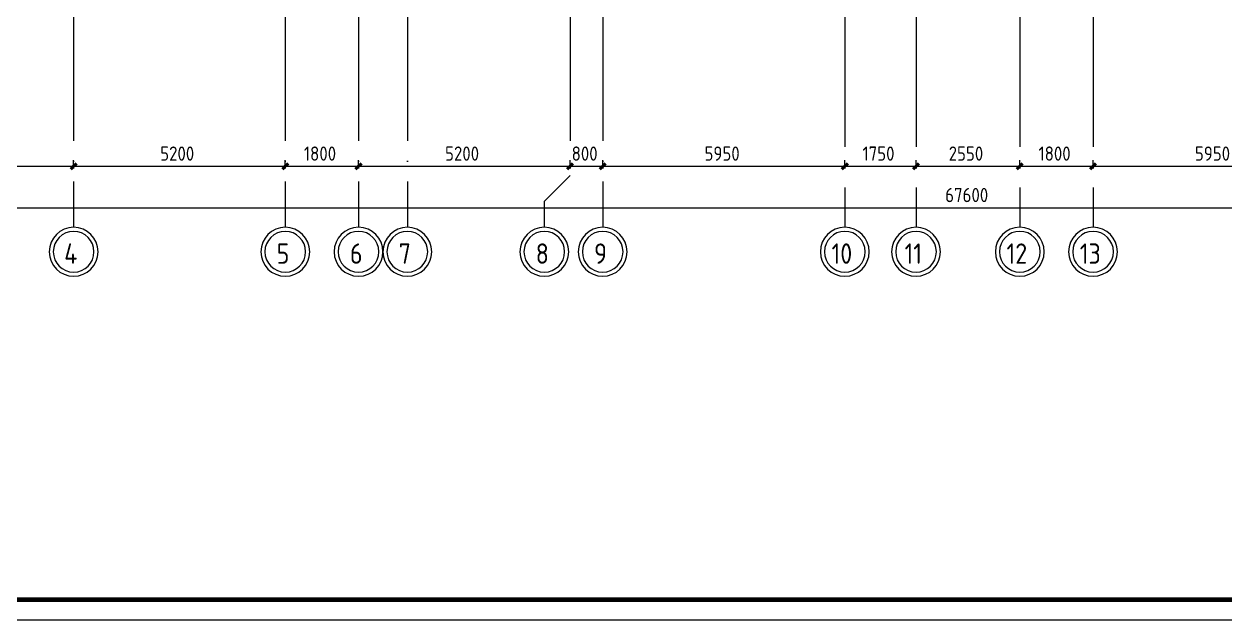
# Model space of a CAD drawing. Header units: millimetres. Extents: x -495897 to 1376592, y -28539 to 470976.
# Drawn here: x 253970 to 283457, y 319369 to 334000 of the extents above; entities that cross this region are included whole.
import ezdxf

# ---------------------------------------------------------------- set-up
doc = ezdxf.new("R2010")
doc.units = ezdxf.units.MM
doc.linetypes.add('ADSK_Линия сетки', pattern=[25, 20, -2.5, 0, -2.5])
for name, color, linetype, lineweight in [('Оси', 252, 'Continuous', 9), ('ОФ_рамка', 8, 'Continuous', 60), ('Размеры', 7, 'Continuous', 9)]:
    doc.layers.add(name, color=color, linetype=linetype, lineweight=lineweight)
doc.styles.add('GOST Common', font='', dxfattribs={"width": 0.9, "height": 500})
doc.styles.add('GOST Common_1', font='', dxfattribs={"height": 250})
doc.styles.get('GOST Common').set_extended_font_data('GOST type B')
doc.styles.get('GOST Common_1').set_extended_font_data('GOST type B')

# ---------------------------------------------------------------- blocks, each defined once
blk = doc.blocks.new('А0')
at = {"layer": 'ОФ_рамка', "color": 0, "linetype": 'Continuous', "ltscale": 100}
blk.add_lwpolyline([(224168, -393217), (340568, -393217)], dxfattribs=at)
at = {"layer": 'ОФ_рамка', "color": 0, "linetype": 'Continuous', "lineweight": 5, "ltscale": 100}
blk.add_lwpolyline([(222168, -393717), (341068, -393717)], dxfattribs=at)
blk = doc.blocks.new('3 этаж')
at = {"layer": 'Оси', "color": 251, "linetype": 'ADSK_Линия сетки', "ltscale": 200, "true_color": 0x636466}
for p, q in [((274896, 34587), (274896, -31390)), ((276646, 34587), (276646, -31390)), ((279196, 34587), (279196, -31390)), ((280996, 34587), (280996, -31390)), ((255946, -263), (255946, -31390)), ((261146, -263), (261146, -31390)), ((262946, -263), (262946, -31390)), ((264146, -263), (264146, -31390)), ((268146, -263), (268146, -30120)), ((268946, -263), (268946, -31390))]:
    blk.add_line(p, q, dxfattribs=at)
at = {"layer": 'Оси', "color": 251, "ltscale": 200, "true_color": 0x636466}
for p, q in [((268146, -30120), (267511, -30755)), ((267511, -30755), (267511, -31390))]:
    blk.add_line(p, q, dxfattribs=at)
at = {"layer": 'Оси', "color": 251, "lineweight": 20, "true_color": 0x636466}
for centre, radius, start, end in [((255946, -31990), 600, 0, 180), ((255946, -31990), 500, 0, 180), ((261146, -31990), 600, 0, 180), ((261146, -31990), 500, 0, 180), ((262946, -31990), 600, 0, 180), ((262946, -31990), 500, 0, 180), ((264146, -31990), 600, 0, 180), ((264146, -31990), 500, 0, 180), ((267511, -31990), 600, 0, 180), ((267511, -31990), 500, 0, 180), ((268946, -31990), 600, 0, 180), ((268946, -31990), 500, 0, 180), ((274896, -31990), 600, 0, 180), ((274896, -31990), 500, 0, 180), ((276646, -31990), 600, 0, 180), ((276646, -31990), 500, 0, 180), ((279196, -31990), 600, 0, 180), ((279196, -31990), 500, 0, 180), ((280996, -31990), 600, 0, 180), ((280996, -31990), 500, 0, 180), ((255946, -31990), 600, 180, 0), ((255946, -31990), 500, 180, 0), ((261146, -31990), 600, 180, 0), ((261146, -31990), 500, 180, 0), ((262946, -31990), 600, 180, 0), ((262946, -31990), 500, 180, 0), ((264146, -31990), 600, 180, 0), ((264146, -31990), 500, 180, 0), ((267511, -31990), 600, 180, 0), ((267511, -31990), 500, 180, 0), ((268946, -31990), 600, 180, 0), ((268946, -31990), 500, 180, 0), ((274896, -31990), 600, 180, 0), ((274896, -31990), 500, 180, 0), ((276646, -31990), 600, 180, 0), ((276646, -31990), 500, 180, 0), ((279196, -31990), 600, 180, 0), ((279196, -31990), 500, 180, 0), ((280996, -31990), 600, 180, 0), ((280996, -31990), 500, 180, 0)]:
    blk.add_arc(centre, radius, start, end, dxfattribs=at)
at = {"layer": 'Размеры', "color": 251, "lineweight": 20, "true_color": 0x636466}
for p, q in [((255946, -29892), (255946, -29742)), ((255946, -29892), (255946, -29742)), ((261146, -29892), (261146, -29742)), ((261146, -29892), (261146, -29742)), ((262946, -29892), (262946, -29742)), ((262946, -29892), (262946, -29742)), ((268146, -29892), (268146, -29742)), ((268146, -29892), (268146, -29742)), ((268946, -29892), (268946, -29742)), ((268946, -29892), (268946, -29742)), ((274896, -29892), (274896, -29742)), ((274896, -29892), (274896, -29742)), ((276646, -29892), (276646, -29742)), ((276646, -29892), (276646, -29742)), ((279196, -29892), (279196, -29742)), ((279196, -29892), (279196, -29742)), ((280996, -29892), (280996, -29742)), ((280996, -29892), (280996, -29742)), ((250296, -29892), (255946, -29892)), ((255946, -29892), (255946, -29942)), ((255946, -29892), (261146, -29892)), ((255946, -29892), (255946, -29942)), ((261146, -29892), (261146, -29942)), ((261146, -29892), (262946, -29892)), ((261146, -29892), (261146, -29942)), ((262946, -29892), (262946, -29942)), ((262946, -29892), (268146, -29892)), ((262946, -29892), (262946, -29942)), ((268146, -29892), (268146, -29942)), ((268146, -29892), (268946, -29892)), ((268146, -29892), (268146, -29942)), ((268946, -29892), (268946, -29942)), ((268946, -29892), (274896, -29892)), ((268946, -29892), (268946, -29942)), ((274896, -29892), (274896, -29942)), ((274896, -29892), (276646, -29892)), ((274896, -29892), (274896, -29942)), ((276646, -29892), (276646, -29942)), ((276646, -29892), (279196, -29892)), ((276646, -29892), (276646, -29942)), ((279196, -29892), (279196, -29942)), ((279196, -29892), (280996, -29892)), ((279196, -29892), (279196, -29942)), ((280996, -29892), (280996, -29942)), ((280996, -29892), (286946, -29892)), ((280996, -29892), (280996, -29942)), ((243996, -30910), (311896, -30910))]:
    blk.add_line(p, q, dxfattribs=at)
at = {"layer": 'Размеры', "color": 251, "lineweight": 40, "true_color": 0x636466}
for p, q in [((255946, -29892), (255875, -29963)), ((255946, -29892), (255875, -29963)), ((255946, -29892), (256016, -29822)), ((255946, -29892), (256016, -29822)), ((261146, -29892), (261075, -29963)), ((261146, -29892), (261075, -29963)), ((261146, -29892), (261216, -29822)), ((261146, -29892), (261216, -29822)), ((262946, -29892), (262875, -29963)), ((262946, -29892), (262875, -29963)), ((262946, -29892), (263016, -29822)), ((262946, -29892), (263016, -29822)), ((268146, -29892), (268075, -29963)), ((268146, -29892), (268075, -29963)), ((268146, -29892), (268216, -29822)), ((268146, -29892), (268216, -29822)), ((268946, -29892), (268875, -29963)), ((268946, -29892), (268875, -29963)), ((268946, -29892), (269016, -29822)), ((268946, -29892), (269016, -29822)), ((274896, -29892), (274825, -29963)), ((274896, -29892), (274825, -29963)), ((274896, -29892), (274966, -29822)), ((274896, -29892), (274966, -29822)), ((276646, -29892), (276575, -29963)), ((276646, -29892), (276575, -29963)), ((276646, -29892), (276716, -29822)), ((276646, -29892), (276716, -29822)), ((279196, -29892), (279125, -29963)), ((279196, -29892), (279125, -29963)), ((279196, -29892), (279266, -29822)), ((279196, -29892), (279266, -29822)), ((280996, -29892), (280925, -29963)), ((280996, -29892), (280925, -29963)), ((280996, -29892), (281066, -29822)), ((280996, -29892), (281066, -29822))]:
    blk.add_line(p, q, dxfattribs=at)
at = {"layer": 'Оси', "color": 251, "true_color": 0x636466, "style": 'GOST Common', "width": 0.9}
for s, p in [('4', (255714, -32285)), ('5', (260935, -32285)), ('6', (262735, -32285)), ('7', (263933, -32285)), ('8', (267300, -32285)), ('9', (268735, -32285)), ('10', (274569, -32285)), ('11', (276363, -32285)), ('12', (278869, -32285)), ('13', (280669, -32285))]:
    blk.add_text(s, height=500, dxfattribs=at).set_placement(p)
at = {"layer": 'Размеры', "color": 251, "true_color": 0x636466, "style": 'GOST Common_1', "width": 0.9}
for s, p in [('5200', (258073, -29755)), ('1800', (261606, -29755)), ('5200', (265073, -29755)), ('800', (268183, -29755)), ('5950', (271448, -29755)), ('1750', (275331, -29755)), ('2550', (277448, -29755)), ('1800', (279656, -29755)), ('5950', (283498, -29755)), ('67600', (277362, -30773))]:
    blk.add_text(s, height=350, dxfattribs=at).set_placement(p)

msp = doc.modelspace()

# ---------------------------------------------------------------- block references
msp.add_blockref('3 этаж', (-756.474, 360398.765))
at = {"layer": 'ОФ_рамка', "color": 0, "lineweight": -2}
msp.add_blockref('А0', (-756.474, 713085.67), dxfattribs=at)

doc.saveas('drawing.dxf')
